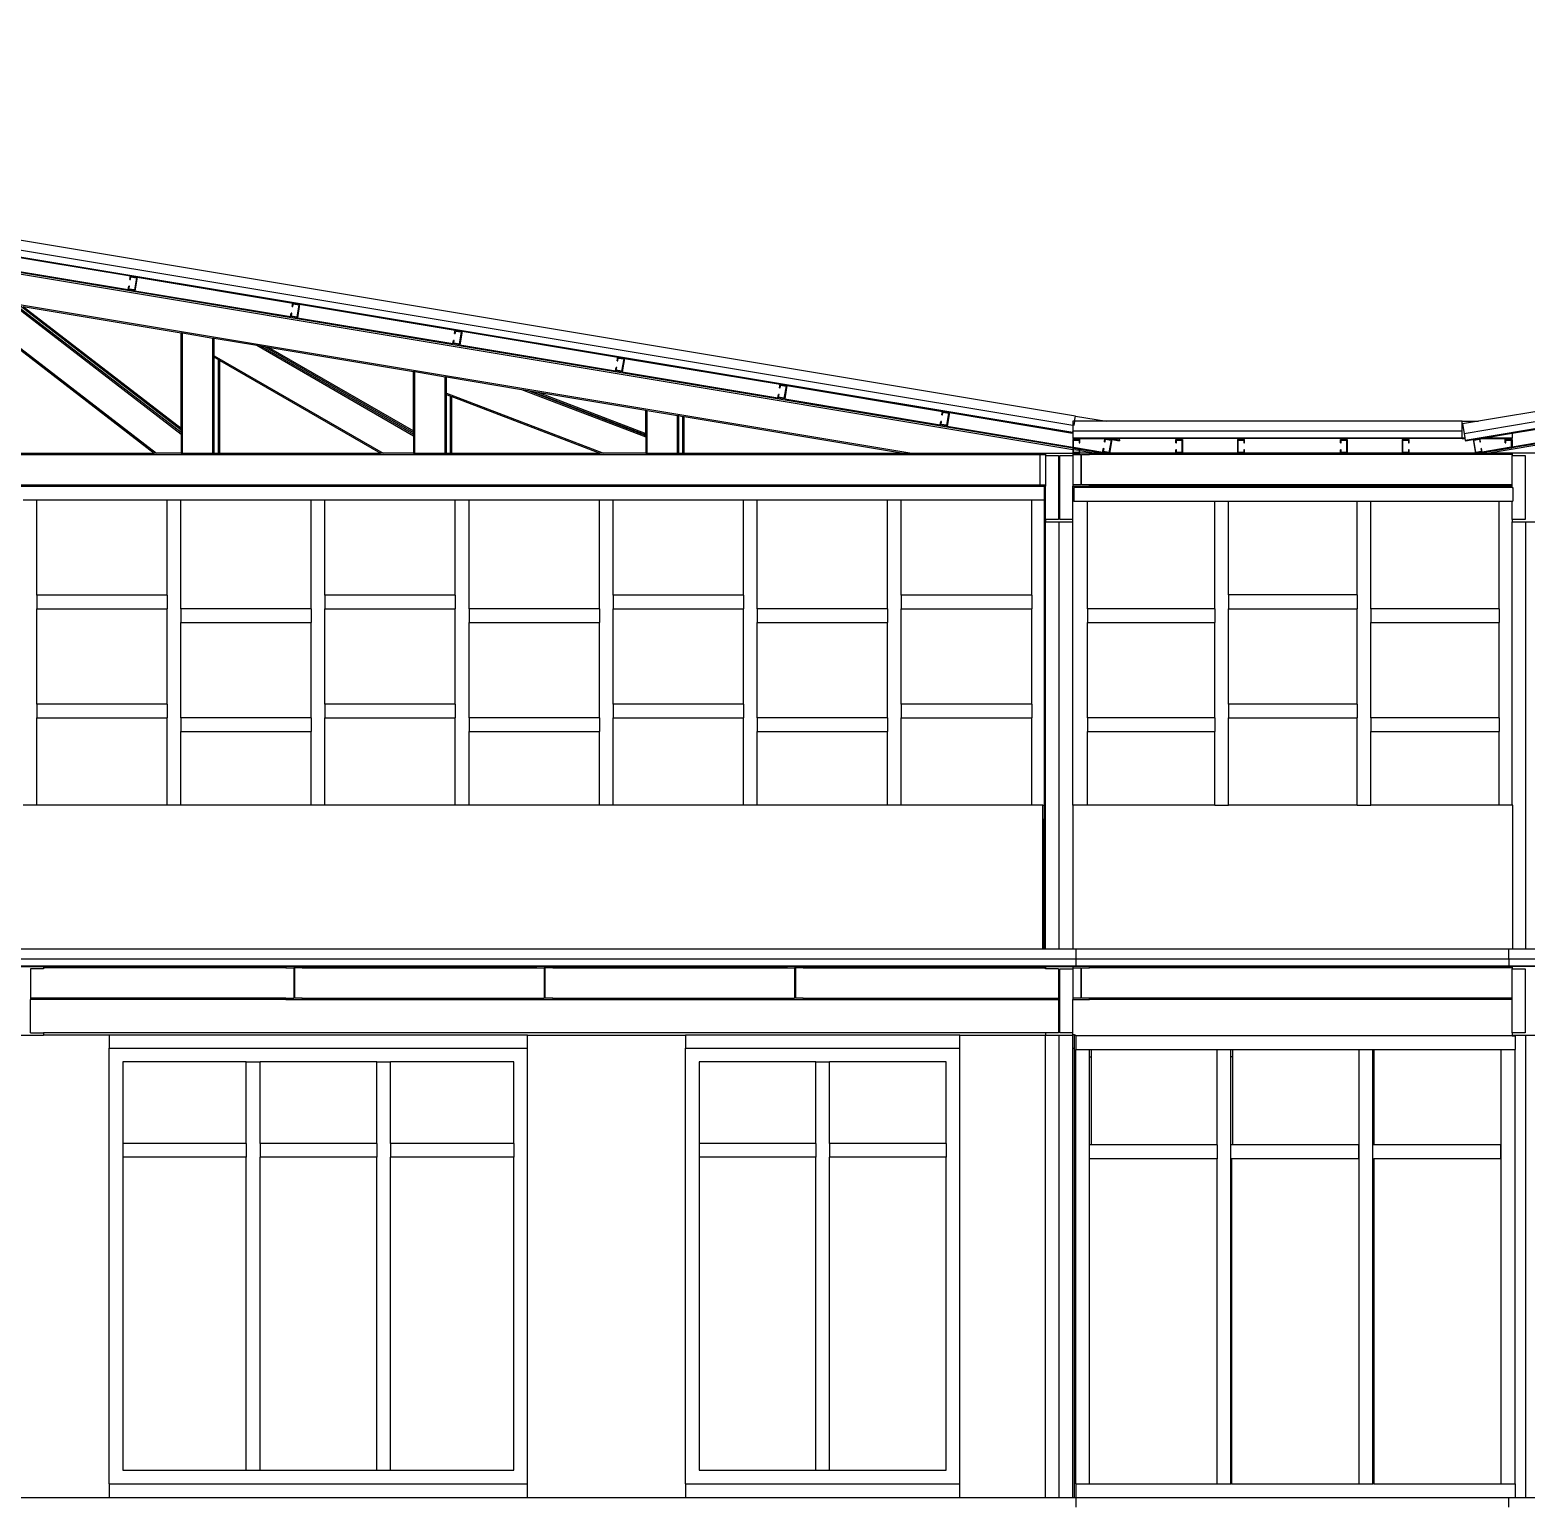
# Model space of a CAD drawing. Extents: x -53 to 53, y -13 to 12.
# Drawn here: x 15.28 to 26.19, y 1.49 to 12.21 of the extents above; entities that cross this region are included whole.
import ezdxf

# ---------------------------------------------------------------- set-up
doc = ezdxf.new("R2010")
doc.units = 0
doc.layers.get('0').update_dxf_attribs({"linetype": 'CONTINUOUS'})
doc.layers.add('SECTIONCUTEDGES', color=7, linetype='CONTINUOUS')

msp = doc.modelspace()

# ---------------------------------------------------------------- linework, layer by layer
for p, q in [((6.003, 12.096), (22.883, 9.283)), ((25.743, 9.226), (42.965, 12.096)), ((5.944, 11.982), (22.884, 9.159)), ((5.985, 11.986), (22.884, 9.169)), ((43.024, 11.982), (25.917, 9.131)), ((42.983, 11.986), (26.084, 9.169)), ((5.908, 11.765), (21.711, 9.131)), ((14.882, 10.611), (16.016, 10.422)), ((14.865, 10.512), (16, 10.323)), ((16.065, 10.414), (17.2, 10.225)), ((16.049, 10.315), (17.183, 10.126)), ((15.165, 10.212), (16.387, 9.27)), ((15.185, 10.209), (16.387, 9.283)), ((15.216, 10.204), (16.387, 9.301)), ((15.236, 10.2), (16.387, 9.314)), ((15.236, 10.2), (16.387, 10.009)), ((17.249, 10.216), (18.383, 10.027)), ((14.934, 10.112), (16.206, 9.131)), ((14.974, 10.068), (16.19, 9.131)), ((17.233, 10.118), (18.367, 9.929)), ((16.387, 10.009), (16.396, 10.007)), ((16.387, 9.314), (16.387, 10.009)), ((16.396, 9.131), (16.396, 10.007)), ((16.396, 10.007), (16.617, 9.97)), ((16.617, 9.131), (16.617, 9.97)), ((16.617, 9.97), (16.627, 9.969)), ((16.627, 9.841), (16.627, 9.969)), ((16.627, 9.969), (16.937, 9.917)), ((18.433, 10.019), (19.567, 9.83)), ((16.627, 9.83), (16.627, 9.841)), ((16.627, 9.841), (17.859, 9.131)), ((16.627, 9.131), (16.627, 9.83)), ((16.627, 9.83), (16.657, 9.813)), ((16.657, 9.131), (16.657, 9.813)), ((16.657, 9.813), (16.667, 9.807)), ((16.937, 9.917), (18.079, 9.258)), ((16.937, 9.917), (16.965, 9.912)), ((16.965, 9.912), (18.079, 9.27)), ((16.965, 9.912), (16.993, 9.908)), ((16.993, 9.908), (18.079, 9.282)), ((16.993, 9.908), (17.021, 9.903)), ((17.021, 9.903), (18.079, 9.293)), ((17.021, 9.903), (18.079, 9.727)), ((18.416, 9.92), (19.551, 9.731)), ((19.616, 9.822), (20.751, 9.633)), ((16.667, 9.131), (16.667, 9.807)), ((16.667, 9.807), (17.839, 9.131)), ((18.089, 9.725), (18.079, 9.727)), ((18.079, 9.293), (18.079, 9.727)), ((18.089, 9.131), (18.089, 9.725)), ((18.089, 9.725), (18.309, 9.688)), ((19.6, 9.723), (20.734, 9.534)), ((18.309, 9.131), (18.309, 9.688)), ((18.309, 9.688), (18.319, 9.687)), ((18.319, 9.569), (18.319, 9.687)), ((18.319, 9.687), (18.866, 9.595)), ((18.866, 9.595), (18.915, 9.587)), ((18.866, 9.595), (19.772, 9.249)), ((20.8, 9.624), (21.934, 9.435)), ((18.319, 9.558), (18.319, 9.569)), ((18.319, 9.569), (19.463, 9.131)), ((18.319, 9.131), (18.319, 9.558)), ((18.319, 9.558), (18.349, 9.547)), ((18.349, 9.131), (18.349, 9.547)), ((18.349, 9.547), (18.359, 9.543)), ((18.359, 9.131), (18.359, 9.543)), ((18.359, 9.543), (19.436, 9.131)), ((18.915, 9.587), (19.772, 9.26)), ((18.915, 9.587), (18.937, 9.584)), ((18.937, 9.584), (19.772, 9.265)), ((18.937, 9.584), (18.986, 9.575)), ((18.986, 9.575), (19.772, 9.275)), ((18.986, 9.575), (19.772, 9.445)), ((20.784, 9.526), (21.918, 9.337)), ((19.772, 9.445), (19.781, 9.443)), ((19.772, 9.275), (19.772, 9.445)), ((19.781, 9.131), (19.781, 9.443)), ((19.781, 9.443), (20.002, 9.406)), ((20.002, 9.131), (20.002, 9.406)), ((20.002, 9.406), (20.012, 9.405)), ((20.012, 9.131), (20.012, 9.405)), ((20.012, 9.405), (20.042, 9.399)), ((20.042, 9.131), (20.042, 9.399)), ((20.042, 9.399), (20.052, 9.398)), ((20.052, 9.131), (20.052, 9.398)), ((20.052, 9.398), (21.651, 9.131)), ((21.984, 9.427), (22.882, 9.277)), ((22.903, 9.401), (23.128, 9.364)), ((26.084, 9.277), (26.984, 9.427)), ((16.387, 9.301), (16.387, 9.314)), ((16.387, 9.283), (16.387, 9.301)), ((16.387, 9.283), (16.387, 9.27)), ((16.387, 9.27), (16.387, 9.131)), ((18.079, 9.282), (18.079, 9.293)), ((18.079, 9.27), (18.079, 9.282)), ((18.079, 9.27), (18.079, 9.258)), ((19.772, 9.265), (19.772, 9.275)), ((21.967, 9.329), (22.884, 9.176)), ((22.883, 9.283), (22.882, 9.277)), ((22.882, 9.277), (22.884, 9.277)), ((22.883, 9.283), (22.884, 9.288)), ((22.883, 9.283), (22.884, 9.283)), ((22.884, 9.294), (22.884, 9.288)), ((22.884, 9.288), (22.884, 9.283)), ((22.884, 9.283), (22.884, 9.277)), ((22.884, 9.277), (22.884, 9.244)), ((25.72, 9.364), (25.84, 9.364)), ((25.72, 9.244), (25.72, 9.294)), ((25.735, 9.275), (25.74, 9.244)), ((25.884, 9.244), (26.084, 9.277)), ((27.001, 9.329), (26.084, 9.176)), ((26.084, 9.277), (26.084, 9.244)), ((18.079, 9.258), (18.079, 9.131)), ((19.772, 9.26), (19.772, 9.265)), ((19.772, 9.26), (19.772, 9.249)), ((19.772, 9.249), (19.772, 9.131)), ((22.884, 9.244), (25.72, 9.244)), ((22.884, 9.244), (22.884, 9.238)), ((22.884, 9.238), (23.118, 9.238)), ((22.889, 9.175), (23.102, 9.139)), ((22.889, 9.168), (23.111, 9.131)), ((22.889, 9.158), (22.929, 9.152)), ((23.118, 9.238), (23.153, 9.238)), ((23.153, 9.238), (23.225, 9.226)), ((23.153, 9.238), (23.227, 9.238)), ((23.167, 9.23), (23.224, 9.22)), ((23.225, 9.226), (23.224, 9.22)), ((23.225, 9.226), (23.227, 9.238)), ((25.72, 9.238), (23.227, 9.238)), ((23.634, 9.206), (23.634, 9.231)), ((23.634, 9.231), (23.684, 9.231)), ((23.634, 9.206), (23.639, 9.206)), ((23.639, 9.206), (23.639, 9.226)), ((23.639, 9.226), (23.679, 9.226)), ((23.679, 9.226), (23.679, 9.136)), ((23.684, 9.231), (23.684, 9.131)), ((24.834, 9.206), (24.834, 9.231)), ((24.834, 9.231), (24.884, 9.231)), ((24.834, 9.206), (24.839, 9.206)), ((24.839, 9.206), (24.839, 9.226)), ((24.839, 9.226), (24.879, 9.226)), ((24.879, 9.226), (24.879, 9.136)), ((24.884, 9.231), (24.884, 9.131)), ((25.72, 9.244), (25.72, 9.238)), ((25.72, 9.244), (25.74, 9.244)), ((25.72, 9.238), (25.741, 9.238)), ((25.74, 9.244), (25.741, 9.238)), ((25.741, 9.238), (25.743, 9.226)), ((25.743, 9.226), (25.744, 9.22)), ((25.744, 9.22), (25.801, 9.23)), ((25.85, 9.238), (25.884, 9.244)), ((25.85, 9.238), (26.084, 9.238)), ((26.079, 9.168), (25.857, 9.131)), ((26.079, 9.175), (25.866, 9.139)), ((25.884, 9.244), (26.084, 9.244)), ((26.034, 9.206), (26.034, 9.231)), ((26.034, 9.231), (26.084, 9.231)), ((26.034, 9.206), (26.039, 9.206)), ((26.039, 9.206), (26.039, 9.226)), ((26.039, 9.226), (26.079, 9.226)), ((26.079, 9.226), (26.079, 9.175)), ((26.079, 9.175), (26.079, 9.168)), ((26.084, 9.169), (26.079, 9.168)), ((26.084, 9.244), (26.084, 9.238)), ((26.084, 9.231), (26.084, 9.176)), ((26.084, 9.176), (26.084, 9.169)), ((7.844, 9.121), (22.644, 9.121)), ((14.974, 9.131), (16.19, 9.131)), ((16.206, 9.131), (16.19, 9.131)), ((16.387, 9.131), (16.206, 9.131)), ((16.387, 9.131), (16.396, 9.131)), ((16.396, 9.131), (16.617, 9.131)), ((16.617, 9.131), (16.627, 9.131)), ((16.627, 9.131), (16.657, 9.131)), ((16.657, 9.131), (16.667, 9.131)), ((16.667, 9.131), (17.839, 9.131)), ((17.859, 9.131), (17.839, 9.131)), ((18.079, 9.131), (17.859, 9.131)), ((18.079, 9.131), (18.089, 9.131)), ((18.089, 9.131), (18.309, 9.131)), ((18.309, 9.131), (18.319, 9.131)), ((18.319, 9.131), (18.349, 9.131)), ((18.349, 9.131), (18.359, 9.131)), ((18.359, 9.131), (19.436, 9.131)), ((19.463, 9.131), (19.436, 9.131)), ((19.772, 9.131), (19.463, 9.131)), ((19.772, 9.131), (19.781, 9.131)), ((19.781, 9.131), (20.002, 9.131)), ((20.002, 9.131), (20.012, 9.131)), ((20.012, 9.131), (20.042, 9.131)), ((20.042, 9.131), (20.052, 9.131)), ((20.052, 9.131), (21.651, 9.131)), ((21.651, 9.131), (21.711, 9.131)), ((21.711, 9.131), (22.644, 9.131)), ((22.644, 9.131), (22.644, 9.121)), ((22.644, 9.131), (22.684, 9.131)), ((22.644, 9.121), (22.644, 8.901)), ((22.644, 9.121), (22.684, 9.121)), ((22.684, 9.115), (22.684, 8.901)), ((22.884, 9.115), (22.884, 8.901)), ((22.934, 9.151), (23.051, 9.131)), ((23.051, 9.131), (23.004, 9.131)), ((26.084, 9.121), (23.004, 9.121)), ((23.111, 9.131), (23.051, 9.131)), ((23.051, 9.131), (23.051, 9.131)), ((23.151, 9.131), (23.111, 9.131)), ((23.634, 9.131), (23.151, 9.131)), ((23.639, 9.156), (23.634, 9.156)), ((23.634, 9.131), (23.634, 9.156)), ((23.684, 9.131), (23.634, 9.131)), ((23.639, 9.136), (23.639, 9.156)), ((23.679, 9.136), (23.639, 9.136)), ((24.084, 9.131), (23.684, 9.131)), ((24.834, 9.131), (24.134, 9.131)), ((24.839, 9.156), (24.834, 9.156)), ((24.834, 9.131), (24.834, 9.156)), ((24.884, 9.131), (24.834, 9.131)), ((24.839, 9.136), (24.839, 9.156)), ((24.879, 9.136), (24.839, 9.136)), ((25.284, 9.131), (24.884, 9.131)), ((25.817, 9.131), (25.334, 9.131)), ((25.857, 9.131), (25.817, 9.131)), ((25.857, 9.131), (25.917, 9.131)), ((26.084, 9.131), (25.917, 9.131)), ((25.917, 9.131), (25.917, 9.131)), ((26.084, 8.901), (26.084, 9.115)), ((7.884, 8.901), (22.644, 8.901)), ((7.894, 8.891), (22.644, 8.891)), ((22.644, 8.901), (22.644, 8.891)), ((22.644, 8.901), (22.684, 8.901)), ((22.644, 8.891), (22.674, 8.891)), ((22.674, 8.891), (22.684, 8.891)), ((22.674, 8.891), (22.674, 8.791)), ((22.684, 8.901), (22.684, 8.891)), ((22.684, 8.791), (22.684, 8.891)), ((22.884, 8.781), (22.884, 8.891)), ((26.084, 8.881), (22.89, 8.881)), ((22.89, 8.881), (22.89, 8.781)), ((26.084, 8.901), (23.004, 8.901)), ((26.084, 8.891), (23.004, 8.891)), ((26.084, 8.891), (26.084, 8.901)), ((26.084, 8.881), (26.084, 8.891)), ((26.084, 8.881), (26.09, 8.881)), ((26.09, 8.881), (26.09, 8.781)), ((15.234, 8.791), (15.334, 8.791)), ((15.334, 8.097), (15.334, 8.791)), ((15.334, 8.791), (16.284, 8.791)), ((16.284, 8.791), (16.384, 8.791)), ((16.284, 8.097), (16.284, 8.791)), ((16.384, 7.997), (16.384, 8.791)), ((16.384, 8.791), (17.334, 8.791)), ((17.334, 8.791), (17.434, 8.791)), ((17.334, 7.997), (17.334, 8.791)), ((17.434, 8.097), (17.434, 8.791)), ((17.434, 8.791), (18.384, 8.791)), ((18.384, 8.791), (18.484, 8.791)), ((18.384, 8.097), (18.384, 8.791)), ((18.484, 7.997), (18.484, 8.791)), ((18.484, 8.791), (19.434, 8.791)), ((19.434, 8.791), (19.534, 8.791)), ((19.434, 7.997), (19.434, 8.791)), ((19.534, 8.097), (19.534, 8.791)), ((19.534, 8.791), (20.484, 8.791)), ((20.484, 8.791), (20.584, 8.791)), ((20.484, 8.097), (20.484, 8.791)), ((20.584, 7.997), (20.584, 8.791)), ((20.584, 8.791), (21.534, 8.791)), ((21.534, 8.791), (21.634, 8.791)), ((21.534, 7.997), (21.534, 8.791)), ((21.634, 8.097), (21.634, 8.791)), ((21.634, 8.791), (22.584, 8.791)), ((22.584, 8.791), (22.674, 8.791)), ((22.584, 8.097), (22.584, 8.791)), ((22.674, 8.791), (22.684, 8.791)), ((22.674, 8.791), (22.674, 6.567)), ((22.684, 8.647), (22.684, 8.791)), ((22.89, 8.781), (22.884, 8.781)), ((22.884, 8.647), (22.884, 8.781)), ((22.89, 8.781), (22.99, 8.781)), ((22.99, 7.998), (22.99, 8.781)), ((22.99, 8.781), (23.919, 8.781)), ((23.919, 8.781), (24.019, 8.781)), ((23.919, 7.998), (23.919, 8.781)), ((24.019, 8.098), (24.019, 8.781)), ((24.019, 8.781), (24.955, 8.781)), ((24.955, 8.781), (25.055, 8.781)), ((24.955, 8.098), (24.955, 8.781)), ((25.055, 7.998), (25.055, 8.781)), ((25.055, 8.781), (25.99, 8.781)), ((25.99, 8.781), (26.084, 8.781)), ((25.99, 7.998), (25.99, 8.781)), ((26.084, 8.647), (26.084, 8.781)), ((26.084, 8.781), (26.09, 8.781)), ((22.684, 6.567), (22.684, 8.631)), ((22.784, 5.517), (22.784, 8.631)), ((22.884, 6.567), (22.884, 8.631)), ((26.084, 6.567), (26.084, 8.631)), ((26.184, 5.517), (26.184, 8.631)), ((16.284, 8.097), (15.334, 8.097)), ((15.334, 8.097), (15.334, 7.997)), ((16.284, 8.097), (16.284, 7.997)), ((18.384, 8.097), (17.434, 8.097)), ((17.434, 8.097), (17.434, 7.997)), ((18.384, 8.097), (18.384, 7.997)), ((20.484, 8.097), (19.534, 8.097)), ((19.534, 8.097), (19.534, 7.997)), ((20.484, 8.097), (20.484, 7.997)), ((22.584, 8.097), (21.634, 8.097)), ((21.634, 8.097), (21.634, 7.997)), ((22.584, 8.097), (22.584, 7.997)), ((24.955, 8.098), (24.019, 8.098)), ((24.019, 8.098), (24.019, 7.998)), ((24.955, 8.098), (24.955, 7.998)), ((15.334, 7.303), (15.334, 7.997)), ((15.334, 7.997), (16.284, 7.997)), ((16.284, 7.303), (16.284, 7.997)), ((17.334, 7.997), (16.384, 7.997)), ((16.384, 7.997), (16.384, 7.897)), ((17.334, 7.997), (17.334, 7.897)), ((17.434, 7.303), (17.434, 7.997)), ((17.434, 7.997), (18.384, 7.997)), ((18.384, 7.303), (18.384, 7.997)), ((19.434, 7.997), (18.484, 7.997)), ((18.484, 7.997), (18.484, 7.897)), ((19.434, 7.997), (19.434, 7.897)), ((19.534, 7.303), (19.534, 7.997)), ((19.534, 7.997), (20.484, 7.997)), ((20.484, 7.303), (20.484, 7.997)), ((21.534, 7.997), (20.584, 7.997)), ((20.584, 7.997), (20.584, 7.897)), ((21.534, 7.997), (21.534, 7.897)), ((21.634, 7.303), (21.634, 7.997)), ((21.634, 7.997), (22.584, 7.997)), ((22.584, 7.303), (22.584, 7.997)), ((23.919, 7.998), (22.99, 7.998)), ((22.99, 7.998), (22.99, 7.898)), ((23.919, 7.998), (23.919, 7.898)), ((24.019, 7.303), (24.019, 7.998)), ((24.019, 7.998), (24.955, 7.998)), ((24.955, 7.303), (24.955, 7.998)), ((25.99, 7.998), (25.055, 7.998)), ((25.055, 7.998), (25.055, 7.898)), ((25.99, 7.998), (25.99, 7.898)), ((16.384, 7.203), (16.384, 7.897)), ((16.384, 7.897), (17.334, 7.897)), ((17.334, 7.203), (17.334, 7.897)), ((18.484, 7.203), (18.484, 7.897)), ((18.484, 7.897), (19.434, 7.897)), ((19.434, 7.203), (19.434, 7.897)), ((20.584, 7.897), (21.534, 7.897)), ((20.584, 7.203), (20.584, 7.897)), ((21.534, 7.203), (21.534, 7.897)), ((22.99, 7.898), (23.919, 7.898)), ((22.99, 7.203), (22.99, 7.898)), ((23.919, 7.203), (23.919, 7.898)), ((25.055, 7.898), (25.99, 7.898)), ((25.055, 7.203), (25.055, 7.898)), ((25.99, 7.203), (25.99, 7.898)), ((16.284, 7.303), (15.334, 7.303)), ((15.334, 7.303), (15.334, 7.203)), ((15.334, 6.567), (15.334, 7.203)), ((15.334, 7.203), (16.284, 7.203)), ((16.284, 7.303), (16.284, 7.203)), ((16.284, 6.567), (16.284, 7.203)), ((17.334, 7.203), (16.384, 7.203)), ((16.384, 7.203), (16.384, 7.103)), ((17.334, 7.203), (17.334, 7.103)), ((18.384, 7.303), (17.434, 7.303)), ((17.434, 7.303), (17.434, 7.203)), ((17.434, 6.567), (17.434, 7.203)), ((17.434, 7.203), (18.384, 7.203)), ((18.384, 7.303), (18.384, 7.203)), ((18.384, 6.567), (18.384, 7.203)), ((19.434, 7.203), (18.484, 7.203)), ((18.484, 7.203), (18.484, 7.103)), ((19.434, 7.203), (19.434, 7.103)), ((20.484, 7.303), (19.534, 7.303)), ((19.534, 7.303), (19.534, 7.203)), ((19.534, 7.203), (20.484, 7.203)), ((19.534, 6.567), (19.534, 7.203)), ((20.484, 7.303), (20.484, 7.203)), ((20.484, 6.567), (20.484, 7.203)), ((21.534, 7.203), (20.584, 7.203)), ((20.584, 7.203), (20.584, 7.103)), ((21.534, 7.203), (21.534, 7.103)), ((22.584, 7.303), (21.634, 7.303)), ((21.634, 7.303), (21.634, 7.203)), ((21.634, 6.567), (21.634, 7.203)), ((21.634, 7.203), (22.584, 7.203)), ((22.584, 7.303), (22.584, 7.203)), ((22.584, 6.567), (22.584, 7.203)), ((23.919, 7.203), (22.99, 7.203)), ((22.99, 7.203), (22.99, 7.103)), ((23.919, 7.203), (23.919, 7.103)), ((24.955, 7.303), (24.019, 7.303)), ((24.019, 7.303), (24.019, 7.203)), ((24.019, 6.567), (24.019, 7.203)), ((24.019, 7.203), (24.955, 7.203)), ((24.955, 7.303), (24.955, 7.203)), ((24.955, 6.567), (24.955, 7.203)), ((25.99, 7.203), (25.055, 7.203)), ((25.055, 7.203), (25.055, 7.103)), ((25.99, 7.203), (25.99, 7.103)), ((16.384, 6.567), (16.384, 7.103)), ((16.384, 7.103), (17.334, 7.103)), ((17.334, 6.567), (17.334, 7.103)), ((18.484, 6.567), (18.484, 7.103)), ((18.484, 7.103), (19.434, 7.103)), ((19.434, 6.567), (19.434, 7.103)), ((20.584, 7.103), (21.534, 7.103)), ((20.584, 6.567), (20.584, 7.103)), ((21.534, 6.567), (21.534, 7.103)), ((22.99, 7.103), (23.919, 7.103)), ((22.99, 6.567), (22.99, 7.103)), ((23.919, 6.567), (23.919, 7.103)), ((25.055, 7.103), (25.99, 7.103)), ((25.055, 6.567), (25.055, 7.103)), ((25.99, 6.567), (25.99, 7.103)), ((15.334, 6.567), (15.234, 6.567)), ((16.284, 6.567), (15.334, 6.567)), ((16.384, 6.567), (16.284, 6.567)), ((17.334, 6.567), (16.384, 6.567)), ((17.434, 6.567), (17.334, 6.567)), ((18.384, 6.567), (17.434, 6.567)), ((18.484, 6.567), (18.384, 6.567)), ((19.434, 6.567), (18.484, 6.567)), ((19.534, 6.567), (19.434, 6.567)), ((20.484, 6.567), (19.534, 6.567)), ((20.584, 6.567), (20.484, 6.567)), ((21.534, 6.567), (20.584, 6.567)), ((21.634, 6.567), (21.534, 6.567)), ((22.584, 6.567), (21.634, 6.567)), ((22.664, 6.567), (22.584, 6.567)), ((22.664, 5.517), (22.664, 6.567)), ((22.664, 6.567), (22.674, 6.567)), ((22.674, 6.567), (22.684, 6.567)), ((22.674, 6.567), (22.674, 6.467)), ((22.684, 6.467), (22.684, 6.567)), ((22.884, 6.567), (22.884, 5.517)), ((22.99, 6.567), (22.884, 6.567)), ((23.919, 6.567), (22.99, 6.567)), ((23.919, 6.567), (24.019, 6.567)), ((24.955, 6.567), (24.019, 6.567)), ((24.955, 6.567), (25.055, 6.567)), ((25.99, 6.567), (25.055, 6.567)), ((26.084, 6.567), (25.99, 6.567)), ((26.09, 6.567), (26.084, 6.567)), ((26.09, 5.517), (26.09, 6.567)), ((22.674, 5.517), (22.674, 6.467)), ((22.674, 6.467), (22.684, 6.467)), ((22.684, 5.517), (22.684, 6.467)), ((7.684, 5.397), (22.906, 5.397)), ((17.149, 5.391), (15.384, 5.391)), ((17.149, 5.381), (15.384, 5.381)), ((17.269, 5.391), (18.974, 5.391)), ((17.269, 5.381), (18.974, 5.381)), ((19.094, 5.391), (20.799, 5.391)), ((19.094, 5.381), (20.799, 5.381)), ((20.919, 5.391), (22.684, 5.391)), ((20.919, 5.381), (22.684, 5.381)), ((22.884, 5.375), (22.884, 5.161)), ((22.906, 5.447), (22.906, 5.397)), ((22.906, 5.397), (26.062, 5.397)), ((22.906, 5.397), (22.906, 5.391)), ((26.062, 5.391), (23.004, 5.391)), ((26.084, 5.381), (23.004, 5.381)), ((26.062, 5.447), (26.062, 5.397)), ((26.062, 5.397), (26.062, 5.391)), ((26.062, 5.397), (41.284, 5.397)), ((26.084, 5.391), (26.062, 5.391)), ((26.084, 5.161), (26.084, 5.375)), ((17.149, 5.161), (15.289, 5.161)), ((17.149, 5.151), (15.289, 5.151)), ((17.269, 5.161), (18.974, 5.161)), ((17.269, 5.151), (18.974, 5.151)), ((19.094, 5.161), (20.799, 5.161)), ((19.094, 5.151), (20.799, 5.151)), ((20.919, 5.161), (22.779, 5.161)), ((20.919, 5.151), (22.779, 5.151)), ((22.884, 4.907), (22.884, 5.151)), ((26.084, 5.161), (23.004, 5.161)), ((26.084, 5.151), (23.004, 5.151)), ((26.084, 5.151), (26.084, 5.161)), ((26.084, 4.907), (26.084, 5.151)), ((22.684, 4.907), (15.384, 4.907)), ((15.861, 4.891), (15.384, 4.891)), ((15.861, 4.891), (15.861, 4.796)), ((18.911, 4.891), (15.861, 4.891)), ((18.911, 4.891), (20.061, 4.891)), ((18.911, 4.796), (18.911, 4.891)), ((20.061, 4.891), (20.061, 4.796)), ((22.061, 4.891), (20.061, 4.891)), ((22.061, 4.891), (22.684, 4.891)), ((22.061, 4.796), (22.061, 4.891)), ((22.684, 1.521), (22.684, 4.891)), ((22.784, 1.521), (22.784, 4.891)), ((22.884, 4.896), (22.896, 4.896)), ((22.884, 4.796), (22.884, 4.891)), ((22.896, 4.896), (22.896, 4.891)), ((22.896, 4.891), (22.906, 4.891)), ((22.896, 4.796), (22.896, 4.891)), ((22.906, 4.886), (22.906, 4.891)), ((26.084, 4.886), (22.906, 4.886)), ((22.906, 4.886), (22.906, 4.786)), ((26.084, 4.886), (26.084, 4.891)), ((26.084, 4.886), (26.106, 4.886)), ((26.106, 4.886), (26.106, 4.786)), ((26.184, 1.521), (26.184, 4.891)), ((15.861, 1.621), (15.861, 4.796)), ((15.861, 4.796), (18.911, 4.796)), ((16.861, 4.696), (15.961, 4.696)), ((15.961, 4.696), (15.961, 4.101)), ((16.861, 4.696), (16.961, 4.696)), ((16.861, 4.101), (16.861, 4.696)), ((16.961, 4.101), (16.961, 4.696)), ((17.811, 4.696), (16.961, 4.696)), ((17.811, 4.696), (17.911, 4.696)), ((17.811, 4.101), (17.811, 4.696)), ((17.911, 4.101), (17.911, 4.696)), ((18.811, 4.696), (17.911, 4.696)), ((18.811, 4.101), (18.811, 4.696)), ((18.911, 1.621), (18.911, 4.796)), ((20.061, 1.621), (20.061, 4.796)), ((20.061, 4.796), (22.061, 4.796)), ((21.011, 4.696), (20.161, 4.696)), ((20.161, 4.696), (20.161, 4.101)), ((21.011, 4.696), (21.111, 4.696)), ((21.011, 4.101), (21.011, 4.696)), ((21.961, 4.696), (21.111, 4.696)), ((21.111, 4.101), (21.111, 4.696)), ((21.961, 4.101), (21.961, 4.696)), ((22.061, 1.621), (22.061, 4.796)), ((22.884, 4.796), (22.896, 4.796)), ((22.884, 1.521), (22.884, 4.796)), ((22.896, 1.521), (22.896, 4.796)), ((22.906, 4.786), (23.006, 4.786)), ((22.906, 1.621), (22.906, 4.786)), ((23.006, 4.786), (23.018, 4.786)), ((23.006, 4.733), (23.006, 4.786)), ((23.006, 4.733), (23.018, 4.733)), ((23.006, 4.191), (23.006, 4.733)), ((23.018, 4.786), (23.018, 4.733)), ((23.018, 4.786), (23.935, 4.786)), ((23.018, 4.733), (23.018, 4.262)), ((23.935, 4.786), (24.035, 4.786)), ((23.935, 4.091), (23.935, 4.786)), ((24.035, 4.733), (24.035, 4.786)), ((24.035, 4.786), (24.047, 4.786)), ((24.047, 4.733), (24.035, 4.733)), ((24.035, 4.685), (24.035, 4.733)), ((24.047, 4.786), (24.047, 4.733)), ((24.047, 4.786), (24.971, 4.786)), ((24.047, 4.733), (24.047, 4.678)), ((24.971, 4.786), (25.071, 4.786)), ((24.971, 4.091), (24.971, 4.786)), ((25.071, 4.733), (25.071, 4.786)), ((25.071, 4.786), (25.077, 4.786)), ((25.077, 4.733), (25.071, 4.733)), ((25.071, 4.103), (25.071, 4.733)), ((25.077, 4.786), (25.077, 4.733)), ((25.077, 4.786), (26.006, 4.786)), ((25.077, 4.733), (25.077, 4.1)), ((26.006, 4.786), (26.106, 4.786)), ((26.006, 4.091), (26.006, 4.786)), ((26.106, 1.621), (26.106, 4.786)), ((24.035, 4.091), (24.035, 4.685)), ((24.047, 4.678), (24.047, 4.091)), ((23.018, 4.262), (23.018, 4.091)), ((23.006, 4.091), (23.006, 4.191)), ((16.861, 4.101), (15.961, 4.101)), ((15.961, 4.101), (15.961, 4.001)), ((16.861, 4.101), (16.861, 4.001)), ((17.811, 4.101), (16.961, 4.101)), ((16.961, 4.101), (16.961, 4.001)), ((17.811, 4.101), (17.811, 4.001)), ((18.811, 4.101), (17.911, 4.101)), ((17.911, 4.101), (17.911, 4.001)), ((18.811, 4.101), (18.811, 4.001)), ((21.011, 4.101), (20.161, 4.101)), ((20.161, 4.101), (20.161, 4.001)), ((21.011, 4.101), (21.011, 4.001)), ((21.961, 4.101), (21.111, 4.101)), ((21.111, 4.101), (21.111, 4.001)), ((21.961, 4.101), (21.961, 4.001)), ((23.018, 4.091), (23.006, 4.091)), ((23.006, 3.991), (23.006, 4.091)), ((23.935, 4.091), (23.018, 4.091)), ((23.935, 4.091), (23.935, 3.991)), ((24.047, 4.091), (24.035, 4.091)), ((24.035, 3.991), (24.035, 4.091)), ((24.965, 4.091), (24.047, 4.091)), ((24.965, 4.091), (24.965, 3.991)), ((24.965, 4.091), (24.971, 4.091)), ((24.971, 3.991), (24.971, 4.091)), ((25.071, 4.091), (25.071, 4.103)), ((25.077, 4.091), (25.071, 4.091)), ((25.071, 3.991), (25.071, 4.091)), ((25.077, 4.1), (25.077, 4.091)), ((26, 4.091), (25.077, 4.091)), ((26, 4.091), (26, 3.991)), ((26, 4.091), (26.006, 4.091)), ((26.006, 3.991), (26.006, 4.091)), ((16.861, 4.001), (15.961, 4.001)), ((15.961, 4.001), (15.961, 1.721)), ((16.861, 1.721), (16.861, 4.001)), ((17.811, 4.001), (16.961, 4.001)), ((16.961, 1.721), (16.961, 4.001)), ((17.811, 1.721), (17.811, 4.001)), ((18.811, 4.001), (17.911, 4.001)), ((17.911, 1.721), (17.911, 4.001)), ((18.811, 1.721), (18.811, 4.001)), ((21.011, 4.001), (20.161, 4.001)), ((20.161, 4.001), (20.161, 1.721)), ((21.011, 1.721), (21.011, 4.001)), ((21.961, 4.001), (21.111, 4.001)), ((21.111, 1.721), (21.111, 4.001)), ((21.961, 1.721), (21.961, 4.001)), ((23.935, 3.991), (23.006, 3.991)), ((23.006, 1.621), (23.006, 3.991)), ((23.935, 1.621), (23.935, 3.991)), ((24.035, 3.991), (24.041, 3.991)), ((24.035, 3.733), (24.035, 3.991)), ((24.965, 3.991), (24.041, 3.991)), ((24.041, 3.991), (24.041, 3.733)), ((24.971, 3.991), (24.965, 3.991)), ((24.971, 1.621), (24.971, 3.991)), ((25.071, 3.991), (25.077, 3.991)), ((25.071, 3.733), (25.071, 3.991)), ((26, 3.991), (25.077, 3.991)), ((25.077, 3.991), (25.077, 3.733)), ((26.006, 3.991), (26, 3.991)), ((26.006, 1.621), (26.006, 3.991)), ((24.035, 2.912), (24.035, 3.733)), ((24.041, 3.733), (24.041, 2.915)), ((25.071, 3.414), (25.071, 3.733)), ((25.077, 3.733), (25.077, 3.417)), ((25.071, 2.733), (25.071, 3.414)), ((25.077, 3.417), (25.077, 2.733)), ((24.035, 2.733), (24.035, 2.912)), ((24.041, 2.915), (24.041, 2.733)), ((24.035, 2.595), (24.035, 2.733)), ((24.041, 2.733), (24.041, 2.593)), ((25.071, 2.206), (25.071, 2.733)), ((25.077, 2.733), (25.077, 2.204)), ((24.035, 1.733), (24.035, 2.595)), ((24.041, 2.593), (24.041, 1.733)), ((25.071, 1.733), (25.071, 2.206)), ((25.077, 2.204), (25.077, 1.733)), ((15.961, 1.721), (16.861, 1.721)), ((16.861, 1.721), (16.961, 1.721)), ((16.961, 1.721), (17.811, 1.721)), ((17.811, 1.721), (17.911, 1.721)), ((17.911, 1.721), (18.811, 1.721)), ((20.161, 1.721), (21.011, 1.721)), ((21.011, 1.721), (21.111, 1.721)), ((21.111, 1.721), (21.961, 1.721)), ((24.035, 1.621), (24.035, 1.733)), ((24.041, 1.733), (24.041, 1.621)), ((25.071, 1.621), (25.071, 1.733)), ((25.077, 1.733), (25.077, 1.621)), ((15.861, 1.621), (18.911, 1.621)), ((15.861, 1.621), (15.861, 1.521)), ((18.911, 1.521), (18.911, 1.621)), ((20.061, 1.621), (22.061, 1.621)), ((20.061, 1.621), (20.061, 1.521)), ((22.061, 1.521), (22.061, 1.621)), ((22.906, 1.621), (23.006, 1.621)), ((22.906, 1.621), (22.906, 1.521)), ((23.006, 1.621), (23.935, 1.621)), ((23.935, 1.621), (24.035, 1.621)), ((24.041, 1.621), (24.035, 1.621)), ((24.041, 1.621), (24.971, 1.621)), ((24.971, 1.621), (25.071, 1.621)), ((25.077, 1.621), (25.071, 1.621)), ((25.077, 1.621), (26.006, 1.621)), ((26.006, 1.621), (26.106, 1.621)), ((26.106, 1.621), (26.106, 1.521))]:
    msp.add_line(p, q)
at = {"layer": 'SECTIONCUTEDGES'}
for p, q in [((22.903, 9.401), (6.023, 12.215)), ((42.945, 12.215), (25.84, 9.364)), ((6.012, 12.146), (22.884, 9.334)), ((25.735, 9.275), (42.957, 12.146)), ((16.012, 10.397), (16.016, 10.422)), ((16.012, 10.397), (16.017, 10.396)), ((16.016, 10.422), (16.065, 10.414)), ((16.017, 10.396), (16.02, 10.416)), ((16.02, 10.416), (16.06, 10.409)), ((16.06, 10.409), (16.045, 10.321)), ((16.065, 10.414), (16.049, 10.315)), ((16, 10.323), (16.004, 10.348)), ((16.049, 10.315), (16, 10.323)), ((16.009, 10.347), (16.004, 10.348)), ((16.005, 10.327), (16.009, 10.347)), ((16.045, 10.321), (16.005, 10.327)), ((17.183, 10.126), (17.187, 10.151)), ((17.192, 10.15), (17.187, 10.151)), ((17.189, 10.13), (17.192, 10.15)), ((17.196, 10.2), (17.2, 10.225)), ((17.196, 10.2), (17.201, 10.199)), ((17.2, 10.225), (17.249, 10.216)), ((17.201, 10.199), (17.204, 10.219)), ((17.204, 10.219), (17.243, 10.212)), ((17.243, 10.212), (17.228, 10.123)), ((17.249, 10.216), (17.233, 10.118)), ((17.233, 10.118), (17.183, 10.126)), ((17.228, 10.123), (17.189, 10.13)), ((18.367, 9.929), (18.371, 9.953)), ((18.416, 9.92), (18.367, 9.929)), ((18.376, 9.952), (18.371, 9.953)), ((18.373, 9.933), (18.376, 9.952)), ((18.412, 9.926), (18.373, 9.933)), ((18.379, 10.003), (18.383, 10.027)), ((18.379, 10.003), (18.384, 10.002)), ((18.383, 10.027), (18.433, 10.019)), ((18.384, 10.002), (18.387, 10.021)), ((18.387, 10.021), (18.427, 10.015)), ((18.427, 10.015), (18.412, 9.926)), ((18.433, 10.019), (18.416, 9.92)), ((19.563, 9.805), (19.567, 9.83)), ((19.567, 9.83), (19.616, 9.822)), ((19.568, 9.804), (19.571, 9.824)), ((19.571, 9.824), (19.611, 9.818)), ((19.611, 9.818), (19.596, 9.729)), ((19.616, 9.822), (19.6, 9.723)), ((19.551, 9.731), (19.555, 9.756)), ((19.6, 9.723), (19.551, 9.731)), ((19.56, 9.755), (19.555, 9.756)), ((19.556, 9.735), (19.56, 9.755)), ((19.596, 9.729), (19.556, 9.735)), ((19.563, 9.805), (19.568, 9.804)), ((20.747, 9.608), (20.751, 9.633)), ((20.747, 9.608), (20.752, 9.607)), ((20.751, 9.633), (20.8, 9.624)), ((20.752, 9.607), (20.755, 9.627)), ((20.755, 9.627), (20.794, 9.62)), ((20.794, 9.62), (20.779, 9.532)), ((20.8, 9.624), (20.784, 9.526)), ((20.734, 9.534), (20.738, 9.559)), ((20.784, 9.526), (20.734, 9.534)), ((20.743, 9.558), (20.738, 9.559)), ((20.74, 9.538), (20.743, 9.558)), ((20.779, 9.532), (20.74, 9.538)), ((21.93, 9.411), (21.934, 9.435)), ((21.93, 9.411), (21.935, 9.41)), ((21.934, 9.435), (21.984, 9.427)), ((21.935, 9.41), (21.939, 9.43)), ((21.939, 9.43), (21.978, 9.423)), ((21.978, 9.423), (21.963, 9.334)), ((21.984, 9.427), (21.967, 9.329)), ((22.897, 9.364), (22.903, 9.401)), ((21.918, 9.337), (21.922, 9.361)), ((21.967, 9.329), (21.918, 9.337)), ((21.927, 9.361), (21.922, 9.361)), ((21.924, 9.341), (21.927, 9.361)), ((21.963, 9.334), (21.924, 9.341)), ((22.897, 9.364), (22.884, 9.364)), ((22.884, 9.364), (22.884, 9.334)), ((22.891, 9.332), (22.884, 9.334)), ((22.884, 9.334), (22.884, 9.294)), ((22.884, 9.294), (25.72, 9.294)), ((22.897, 9.364), (22.891, 9.332)), ((23.128, 9.364), (22.897, 9.364)), ((25.72, 9.364), (23.128, 9.364)), ((25.72, 9.294), (25.72, 9.364)), ((25.84, 9.364), (25.723, 9.344)), ((25.723, 9.344), (25.735, 9.275)), ((22.934, 9.231), (22.884, 9.231)), ((22.884, 9.231), (22.884, 9.176)), ((22.884, 9.176), (22.884, 9.169)), ((22.884, 9.169), (22.884, 9.159)), ((22.884, 9.159), (22.884, 9.131)), ((22.889, 9.226), (22.929, 9.226)), ((22.889, 9.175), (22.889, 9.226)), ((22.889, 9.168), (22.889, 9.175)), ((22.889, 9.158), (22.889, 9.168)), ((22.889, 9.136), (22.889, 9.158)), ((22.929, 9.226), (22.929, 9.206)), ((22.929, 9.206), (22.934, 9.206)), ((22.934, 9.206), (22.934, 9.231)), ((23.102, 9.139), (23.106, 9.164)), ((23.111, 9.163), (23.106, 9.164)), ((23.107, 9.144), (23.111, 9.163)), ((23.114, 9.213), (23.118, 9.238)), ((23.114, 9.213), (23.119, 9.213)), ((23.118, 9.238), (23.167, 9.23)), ((23.119, 9.213), (23.122, 9.232)), ((23.122, 9.232), (23.162, 9.226)), ((23.162, 9.226), (23.147, 9.137)), ((23.167, 9.23), (23.151, 9.131)), ((24.134, 9.231), (24.084, 9.231)), ((24.084, 9.231), (24.084, 9.131)), ((24.089, 9.136), (24.089, 9.226)), ((24.089, 9.226), (24.129, 9.226)), ((24.129, 9.226), (24.129, 9.206)), ((24.129, 9.206), (24.134, 9.206)), ((24.134, 9.206), (24.134, 9.231)), ((25.334, 9.231), (25.284, 9.231)), ((25.284, 9.231), (25.284, 9.131)), ((25.289, 9.136), (25.289, 9.226)), ((25.289, 9.226), (25.329, 9.226)), ((25.329, 9.226), (25.329, 9.206)), ((25.329, 9.206), (25.334, 9.206)), ((25.334, 9.206), (25.334, 9.231)), ((25.85, 9.238), (25.801, 9.23)), ((25.801, 9.23), (25.817, 9.131)), ((25.806, 9.226), (25.846, 9.232)), ((25.821, 9.137), (25.806, 9.226)), ((25.846, 9.232), (25.849, 9.213)), ((25.849, 9.213), (25.854, 9.213)), ((25.854, 9.213), (25.85, 9.238)), ((25.862, 9.164), (25.857, 9.163)), ((25.857, 9.163), (25.861, 9.144)), ((25.866, 9.139), (25.862, 9.164)), ((22.684, 9.131), (22.684, 9.121)), ((22.684, 9.131), (22.884, 9.131)), ((22.684, 9.121), (22.684, 9.115)), ((22.684, 9.115), (22.779, 9.115)), ((22.779, 9.115), (22.779, 8.647)), ((22.789, 8.647), (22.789, 9.115)), ((22.789, 9.115), (22.884, 9.115)), ((22.884, 9.131), (22.934, 9.131)), ((22.884, 9.131), (22.884, 9.121)), ((22.884, 9.121), (22.941, 9.121)), ((22.884, 9.121), (22.884, 9.115)), ((22.929, 9.136), (22.889, 9.136)), ((22.934, 9.156), (22.929, 9.156)), ((22.929, 9.156), (22.929, 9.152)), ((22.929, 9.152), (22.929, 9.136)), ((22.934, 9.151), (22.934, 9.156)), ((22.934, 9.131), (22.934, 9.151)), ((23.004, 9.131), (22.934, 9.131)), ((22.941, 9.121), (22.941, 8.901)), ((22.947, 9.121), (23.004, 9.121)), ((22.947, 8.901), (22.947, 9.121)), ((23.004, 9.121), (23.004, 9.131)), ((23.151, 9.131), (23.102, 9.139)), ((23.147, 9.137), (23.107, 9.144)), ((24.084, 9.131), (24.134, 9.131)), ((24.129, 9.136), (24.089, 9.136)), ((24.134, 9.156), (24.129, 9.156)), ((24.129, 9.156), (24.129, 9.136)), ((24.134, 9.131), (24.134, 9.156)), ((25.284, 9.131), (25.334, 9.131)), ((25.329, 9.136), (25.289, 9.136)), ((25.334, 9.156), (25.329, 9.156)), ((25.329, 9.156), (25.329, 9.136)), ((25.334, 9.131), (25.334, 9.156)), ((25.817, 9.131), (25.866, 9.139)), ((25.861, 9.144), (25.821, 9.137)), ((26.084, 9.131), (26.084, 9.121)), ((26.284, 9.131), (26.084, 9.131)), ((26.084, 9.121), (26.084, 9.115)), ((26.084, 9.115), (26.179, 9.115)), ((26.179, 9.115), (26.179, 8.647)), ((22.884, 8.901), (22.884, 8.891)), ((22.941, 8.901), (22.884, 8.901)), ((22.884, 8.891), (23.004, 8.891)), ((23.004, 8.901), (22.947, 8.901)), ((23.004, 8.891), (23.004, 8.901)), ((22.779, 8.647), (22.684, 8.647)), ((22.684, 8.647), (22.684, 8.631)), ((22.684, 8.631), (22.784, 8.631)), ((22.784, 8.631), (22.884, 8.631)), ((22.884, 8.647), (22.789, 8.647)), ((22.884, 8.631), (22.884, 8.647)), ((26.084, 8.647), (26.084, 8.631)), ((26.179, 8.647), (26.084, 8.647)), ((26.084, 8.631), (26.184, 8.631)), ((26.184, 8.631), (26.284, 8.631)), ((22.664, 5.517), (7.904, 5.517)), ((22.674, 5.517), (22.664, 5.517)), ((22.684, 5.517), (22.674, 5.517)), ((22.784, 5.517), (22.684, 5.517)), ((22.884, 5.517), (22.784, 5.517)), ((22.906, 5.517), (22.884, 5.517)), ((26.062, 5.517), (22.906, 5.517)), ((22.906, 5.517), (22.906, 5.447)), ((26.062, 5.447), (26.062, 5.517)), ((26.09, 5.517), (26.062, 5.517)), ((26.184, 5.517), (26.09, 5.517)), ((26.284, 5.517), (26.184, 5.517)), ((7.684, 5.447), (22.906, 5.447)), ((15.184, 5.391), (15.384, 5.391)), ((15.384, 5.375), (15.289, 5.375)), ((15.289, 5.375), (15.289, 5.161)), ((15.384, 5.391), (15.384, 5.381)), ((15.384, 5.381), (15.384, 5.375)), ((17.269, 5.391), (17.149, 5.391)), ((17.149, 5.391), (17.149, 5.381)), ((17.149, 5.381), (17.206, 5.381)), ((17.206, 5.381), (17.206, 5.161)), ((17.212, 5.381), (17.206, 5.381)), ((17.212, 5.381), (17.212, 5.161)), ((17.269, 5.381), (17.212, 5.381)), ((17.269, 5.391), (17.269, 5.381)), ((19.094, 5.391), (18.974, 5.391)), ((18.974, 5.391), (18.974, 5.381)), ((18.974, 5.381), (19.031, 5.381)), ((19.031, 5.381), (19.031, 5.161)), ((19.037, 5.381), (19.031, 5.381)), ((19.037, 5.381), (19.037, 5.161)), ((19.094, 5.381), (19.037, 5.381)), ((19.094, 5.391), (19.094, 5.381)), ((20.799, 5.391), (20.799, 5.381)), ((20.919, 5.391), (20.799, 5.391)), ((20.799, 5.381), (20.856, 5.381)), ((20.856, 5.381), (20.856, 5.161)), ((20.862, 5.381), (20.856, 5.381)), ((20.862, 5.381), (20.862, 5.161)), ((20.919, 5.381), (20.862, 5.381)), ((20.919, 5.391), (20.919, 5.381)), ((22.684, 5.391), (22.684, 5.381)), ((22.684, 5.391), (22.884, 5.391)), ((22.684, 5.375), (22.684, 5.381)), ((22.779, 5.375), (22.684, 5.375)), ((22.779, 5.375), (22.779, 5.161)), ((22.789, 4.907), (22.789, 5.375)), ((22.789, 5.375), (22.884, 5.375)), ((22.884, 5.391), (22.884, 5.381)), ((22.906, 5.391), (22.884, 5.391)), ((22.884, 5.381), (22.941, 5.381)), ((22.884, 5.381), (22.884, 5.375)), ((22.906, 5.447), (26.062, 5.447)), ((23.004, 5.391), (22.906, 5.391)), ((22.941, 5.381), (22.941, 5.161)), ((22.947, 5.381), (23.004, 5.381)), ((22.947, 5.161), (22.947, 5.381)), ((23.004, 5.381), (23.004, 5.391)), ((26.062, 5.447), (41.284, 5.447)), ((26.084, 5.391), (26.084, 5.381)), ((26.284, 5.391), (26.084, 5.391)), ((26.084, 5.381), (26.084, 5.375)), ((26.084, 5.375), (26.179, 5.375)), ((26.179, 5.375), (26.179, 4.907)), ((15.289, 5.161), (15.289, 5.151)), ((15.289, 4.907), (15.289, 5.151)), ((17.149, 5.161), (17.149, 5.151)), ((17.149, 5.161), (17.206, 5.161)), ((17.149, 5.151), (17.269, 5.151)), ((17.269, 5.161), (17.212, 5.161)), ((17.269, 5.161), (17.269, 5.151)), ((18.974, 5.161), (18.974, 5.151)), ((18.974, 5.161), (19.031, 5.161)), ((18.974, 5.151), (19.094, 5.151)), ((19.094, 5.161), (19.037, 5.161)), ((19.094, 5.161), (19.094, 5.151)), ((20.799, 5.161), (20.799, 5.151)), ((20.799, 5.161), (20.856, 5.161)), ((20.799, 5.151), (20.919, 5.151)), ((20.919, 5.161), (20.862, 5.161)), ((20.919, 5.161), (20.919, 5.151)), ((22.779, 5.161), (22.779, 5.151)), ((22.779, 5.151), (22.779, 4.907)), ((22.884, 5.161), (22.884, 5.151)), ((22.941, 5.161), (22.884, 5.161)), ((22.884, 5.151), (23.004, 5.151)), ((23.004, 5.161), (22.947, 5.161)), ((23.004, 5.151), (23.004, 5.161)), ((15.289, 4.907), (15.384, 4.907)), ((15.384, 4.907), (15.384, 4.891)), ((22.684, 4.907), (22.684, 4.891)), ((22.779, 4.907), (22.684, 4.907)), ((22.884, 4.907), (22.789, 4.907)), ((22.884, 4.896), (22.884, 4.907)), ((26.084, 4.907), (26.084, 4.891)), ((26.179, 4.907), (26.084, 4.907)), ((15.184, 4.891), (15.384, 4.891)), ((22.684, 4.891), (22.784, 4.891)), ((22.784, 4.891), (22.884, 4.891)), ((22.884, 4.891), (22.884, 4.896)), ((26.084, 4.891), (26.184, 4.891)), ((26.184, 4.891), (26.284, 4.891)), ((15.861, 1.521), (14.711, 1.521)), ((18.911, 1.521), (15.861, 1.521)), ((20.061, 1.521), (18.911, 1.521)), ((22.061, 1.521), (20.061, 1.521)), ((22.684, 1.521), (22.061, 1.521)), ((22.784, 1.521), (22.684, 1.521)), ((22.884, 1.521), (22.784, 1.521)), ((22.896, 1.521), (22.884, 1.521)), ((22.906, 1.521), (22.896, 1.521)), ((26.062, 1.521), (22.906, 1.521)), ((22.906, 1.521), (22.906, 1.451)), ((26.062, 1.451), (26.062, 1.521)), ((26.106, 1.521), (26.062, 1.521)), ((26.184, 1.521), (26.106, 1.521)), ((26.284, 1.521), (26.184, 1.521))]:
    msp.add_line(p, q, dxfattribs=at)

doc.saveas('drawing.dxf')
